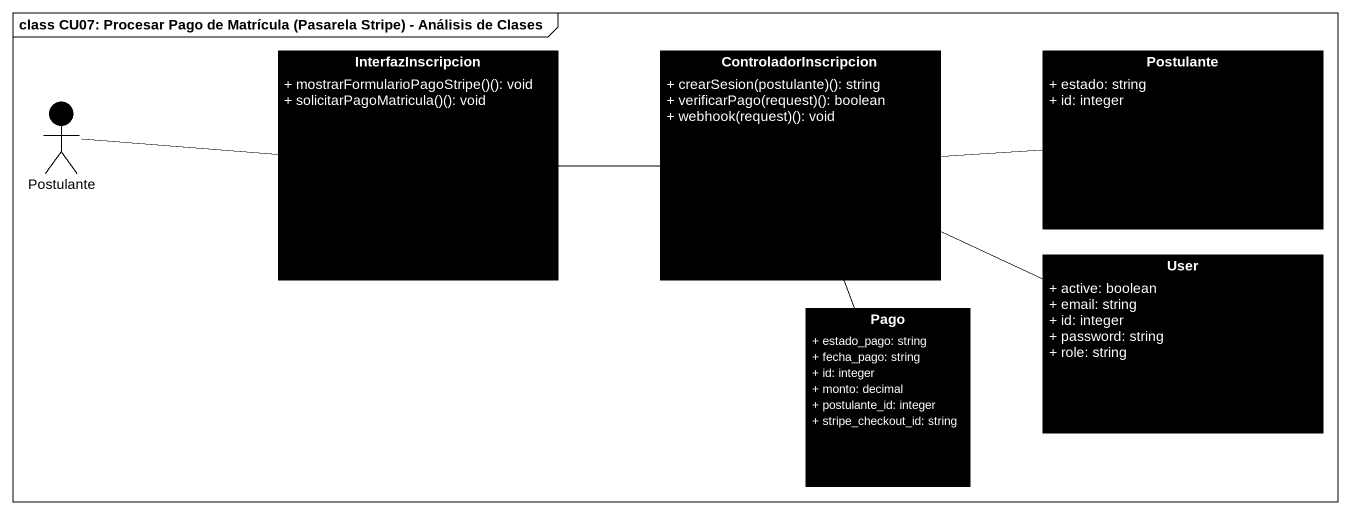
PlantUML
@startuml
mainframe class CU07: Procesar Pago de Matrícula (Pasarela Stripe) - Análisis de Clases
allowmixing
hide circle
hide empty members
skinparam classAttributeIconSize 0
class InterfazInscripcion #000000 {
  + mostrarFormularioPagoStripe()(): void
  + solicitarPagoMatricula()(): void
}
class ControladorInscripcion #000000 {
  + crearSesion(postulante)(): string
  + verificarPago(request)(): boolean
  + webhook(request)(): void
}
class Postulante #000000 {
  + estado: string
  + id: integer
}
actor "Postulante" as Postulante_2 #000000
class User #000000 {
  + active: boolean
  + email: string
  + id: integer
  + password: string
  + role: string
}
class Pago #000000 {
  + estado_pago: string
  + fecha_pago: string
  + id: integer
  + monto: decimal
  + postulante_id: integer
  + stripe_checkout_id: string
}
InterfazInscripcion -right- ControladorInscripcion
ControladorInscripcion -right- Postulante
ControladorInscripcion -right- User
ControladorInscripcion -- Pago
Postulante_2 -right- InterfazInscripcion
@enduml
